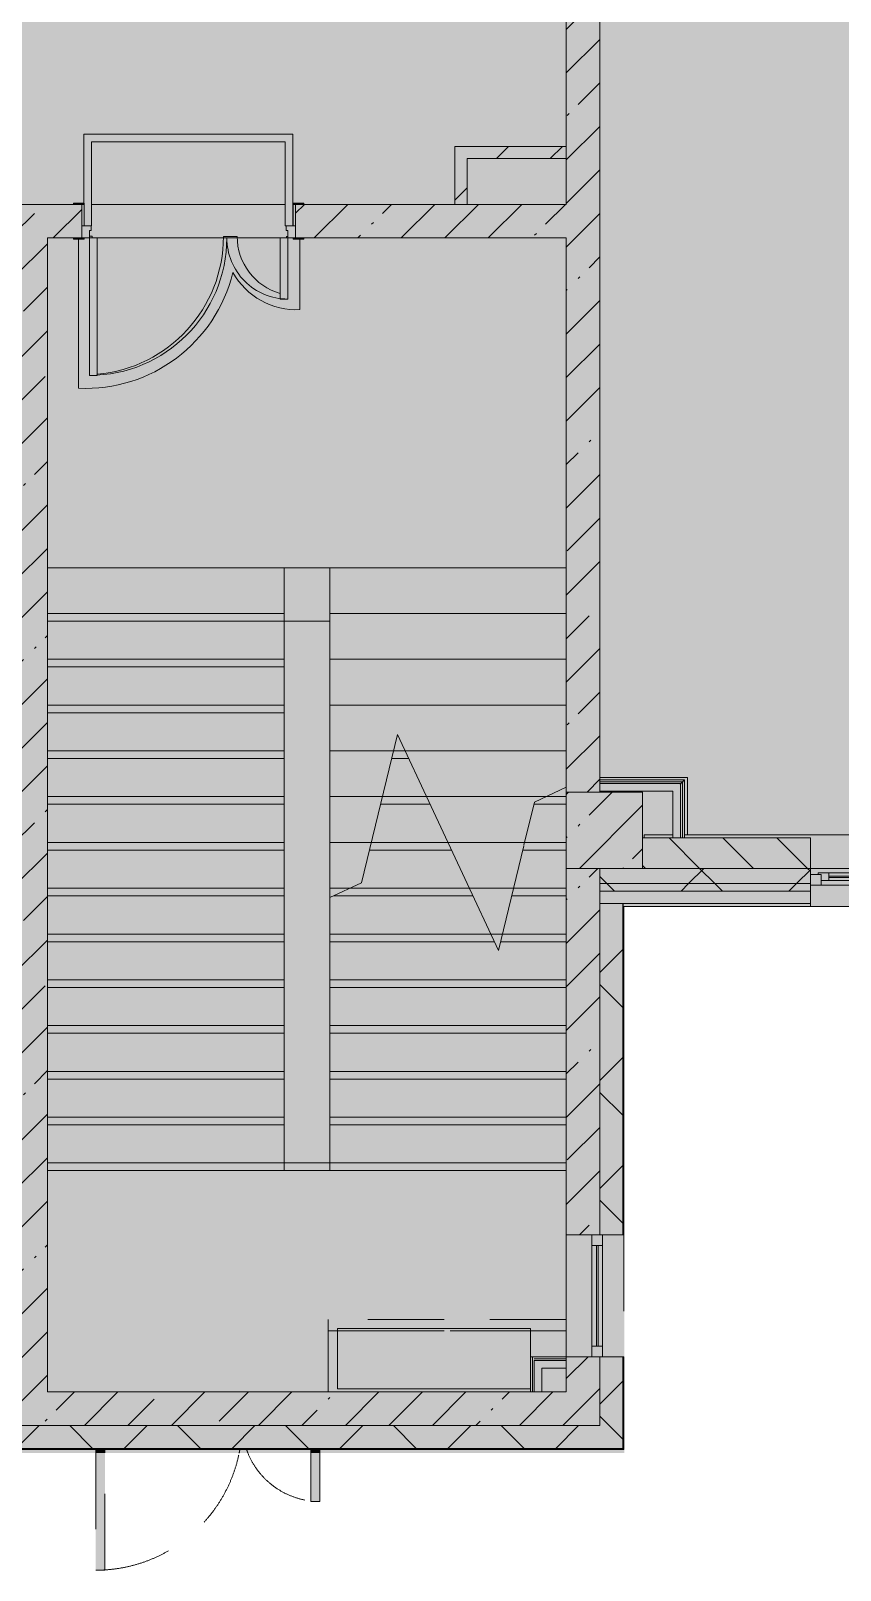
# Model space of a CAD drawing. Header units: millimetres. Extents: x 34897 to 231692, y -8553 to 29000.
# Drawn here: x 176652 to 181957, y -1048 to 9037 of the extents above; entities that cross this region are included whole.
import ezdxf

# ---------------------------------------------------------------- set-up
doc = ezdxf.new("R2010")
doc.units = ezdxf.units.MM
doc.linetypes.add('200_ШТРИХ__ш1_п0_6_', pattern=[800, 500, -300])
doc.layers.add('A-DETL-GENF-2', color=7, linetype='Continuous', lineweight=9, true_color=0xc0c0c0, transparency=0.4)
for name, color, linetype, lineweight in [('A-DETL-MBND-1', 7, '200_ШТРИХ__ш1_п0_6_', 9), ('A-WALL-3', 7, 'Continuous', 5), ('I-WALL-4', 7, 'Continuous', 5), ('S-COLS-3', 7, 'Continuous', 5)]:
    doc.layers.add(name, color=color, linetype=linetype, lineweight=lineweight)
for name, color, linetype, lineweight, true_color in [('A-DOOR-2', 7, 'Continuous', 5, 0xe2e2e2), ('A-DOOR-3', 7, 'Continuous', 5, 0xb7b7b7), ('A-DOOR-FRAM-1', 7, 'Continuous', 5, 0xe2e2e2), ('A-DOOR-FRAM-3', 7, 'Continuous', 5, 0xb7b7b7), ('A-FLOR-2', 7, 'Continuous', 5, 0xb7b7b7), ('A-GLAZ-3', 7, 'Continuous', 5, 0x737373), ('A-WALL-4', 7, 'Continuous', 9, 0x737373), ('A-WALL-5', 7, 'Continuous', 5, 0x737373), ('I-WALL-2', 7, 'Continuous', 5, 0xe7e7e7), ('I-WALL-3', 7, 'Continuous', 9, 0xe7e7e7), ('I-WALL-5', 7, 'Continuous', 5, 0x737373), ('S-COLS-4', 7, 'Continuous', 5, 0x737373), ('S-STRS-1', 7, 'Continuous', 5, 0x737373), ('S-STRS-MBND-1', 7, 'Continuous', 5, 0x737373)]:
    doc.layers.add(name, color=color, linetype=linetype, lineweight=lineweight, true_color=true_color)
pattern_1 = [(45, (104681.5, 0), (-353.5534, 353.5534), []), (135, (104681.5, 0), (-353.5534, -353.5534), [])]
pattern_2 = [(45, (104681.5, 0), (-285.1231, 285.1231), []), (45, (104966.64, 0), (-285.1231, 285.1231), [504.031, -100.806, 16.764, -84.042])]
pattern_3 = [(45, (104681.52, 0), (-176.7767, 176.7767), [])]
pattern_4 = [(45, (104681.5, 0), (-530.33, 530.33), []), (135, (104681.5, 0), (-530.33, -530.33), [])]

# ---------------------------------------------------------------- blocks, each defined once
blk = doc.blocks.new('BSC_Колонна _Прямоугольная - 500х500-V56-2_10_2_птичка')
at = {"layer": 'S-COLS-3'}
h = blk.add_hatch(dxfattribs=at)
h.set_pattern_fill('FP_88', color=256, style=0, pattern_type=2)
h.set_pattern_definition([(45, (-75730, -3800), (-285.1231, 285.1231), []), (45, (-75444.88, -3800), (-285.1231, 285.1231), [504.031, -100.806, 16.764, -84.042])])
h.paths.add_polyline_path([(-250, -250), (250, -250), (250, 250), (-250, 250), (-250, -99)])
at = {"layer": 'S-COLS-4'}
for p, q in [((250, 250), (-250, 250)), ((-250, 250), (-250, -250)), ((250, -250), (250, 250)), ((-250, -250), (250, -250))]:
    blk.add_line(p, q, dxfattribs=at)
blk = doc.blocks.new('110_Дверь_СКБ_2Ст - Д-1 Лестничная клетка EIS60-24319353-2_10_2_птичка')
at = {"layer": 'A-DOOR-2'}
for points in [[(612.5, 1010), (612.5, 110), (662.5, 110), (662.5, 1010)], [(-587.5, 510), (-637.5, 510), (-637.5, 110), (-587.5, 110)], [(712.5, 30), (697.5, 30), (697.5, -110), (712.5, -110)]]:
    blk.add_hatch(color=256, dxfattribs=at).paths.add_polyline_path(points)
h = blk.add_hatch(color=256, dxfattribs=at)
h.paths.add_polyline_path([(712.5, 110), (662.5, 110), (662.5, 60), (652.5, 60), (652.5, 30), (712.5, 30), (712.5, 39.7)])
h.paths.add_polyline_path([(-687.5, 110), (-687.5, 30), (-627.5, 30), (-627.5, 60), (-637.5, 60), (-637.5, 110)])
at = {"layer": 'A-DOOR-FRAM-1'}
for points in [[(-742.5, 118), (-742.5, 110), (-672.5, 110), (-672.5, 118)], [(697.5, 118), (697.5, 110), (767.5, 110), (767.5, 118)], [(-672.5, 30), (-687.5, 30), (-687.5, -110), (-672.5, -110)], [(-672.5, -110), (-742.5, -110), (-742.5, -118), (-672.5, -118)], [(697.5, -110), (697.5, -118), (767.5, -118), (767.5, -110)]]:
    blk.add_hatch(color=256, dxfattribs=at).paths.add_polyline_path(points)
at = {"layer": 'A-DOOR-3'}
for p, q in [((662.5, 1010), (612.5, 1010)), ((612.5, 1010), (612.5, 110)), ((662.5, 110), (662.5, 1010)), ((-637.5, 510), (-637.5, 110)), ((-587.5, 510), (-637.5, 510)), ((-587.5, 110), (-587.5, 510)), ((-637.5, 110), (-587.5, 110)), ((612.5, 110), (662.5, 110))]:
    blk.add_line(p, q, dxfattribs=at)
for centre, radius, start, end in [((662.5, 110), 900, 90, 180), ((-637.5, 110), 400, 360, 90)]:
    blk.add_arc(centre, radius, start, end, dxfattribs=at)
at = {"layer": 'A-DOOR-FRAM-3'}
for p, q in [((-672.5, 118), (-742.5, 118)), ((-742.5, 118), (-742.5, 110)), ((-742.5, 110), (-672.5, 110)), ((-637.5, 110), (-687.5, 110)), ((-687.5, 110), (-687.5, 30)), ((-672.5, 110), (-672.5, 118)), ((-637.5, 60), (-637.5, 110)), ((662.5, 110), (662.5, 60)), ((712.5, 110), (662.5, 110)), ((767.5, 118), (697.5, 118)), ((697.5, 118), (697.5, 110)), ((697.5, 110), (767.5, 110)), ((712.5, 30), (712.5, 110)), ((767.5, 110), (767.5, 118)), ((-687.5, 30), (-627.5, 30)), ((-672.5, 30), (-687.5, 30)), ((-687.5, 30), (-687.5, -110)), ((-672.5, -110), (-672.5, 30)), ((-627.5, 60), (-637.5, 60)), ((-627.5, 30), (-627.5, 60)), ((662.5, 60), (652.5, 60)), ((652.5, 60), (652.5, 30)), ((652.5, 30), (712.5, 30)), ((712.5, 30), (697.5, 30)), ((697.5, 30), (697.5, -110)), ((712.5, -110), (712.5, 30)), ((-672.5, -110), (-742.5, -110)), ((-742.5, -110), (-742.5, -118)), ((-742.5, -118), (-672.5, -118)), ((-687.5, -110), (-672.5, -110)), ((-672.5, -118), (-672.5, -110)), ((697.5, -110), (712.5, -110)), ((767.5, -110), (697.5, -110)), ((697.5, -110), (697.5, -118)), ((697.5, -118), (767.5, -118)), ((767.5, -118), (767.5, -110))]:
    blk.add_line(p, q, dxfattribs=at)
blk = doc.blocks.new('120_Окно_СКБ_1Ст - 120_Окно_СКБ_1Ст 900х2500_h_-19906150-2_10_2_птичка')
at = {"layer": 'A-GLAZ-3'}
for p, q in [((-450, -75), (-450, -5)), ((-450, -5), (-380, -5)), ((450, -5), (-450, -5)), ((-380, -75), (-450, -75)), ((-450, -75), (-400, -75)), ((-380, -75), (-400, -75)), ((-400, -75), (-400, -85)), ((-400, -85), (400, -85)), ((400, -85), (-400, -85)), ((-380, -5), (-380, -75)), ((380, -35), (-380, -35)), ((-380, -35), (-380, -75)), ((-330, -85), (-330, -35)), ((-330, -55), (330, -55)), ((330, -65), (-330, -65)), ((330, -85), (330, -35)), ((380, -75), (380, -5)), ((380, -5), (450, -5)), ((380, -75), (380, -35)), ((450, -75), (380, -75)), ((400, -75), (380, -75)), ((400, -75), (450, -75)), ((400, -85), (400, -75)), ((450, -5), (450, -75))]:
    blk.add_line(p, q, dxfattribs=at)
blk = doc.blocks.new('110_Дверь_СКБ_2Ст_Наружная - ДН-1_л__ Двухстворчатая 1350 х3200 _ЛК_ в свету с верхним остеклением 2-V161-2_10_2_птичка')
at = {"layer": 'A-DETL-MBND-1'}
for points in [[(754, 869), (694, 869), (694, 101), (754, 101), (754, 169)], [(-656, 419), (-716, 419), (-716, 101), (-656, 101), (-656, 169)], [(-716, 101), (-716, 79), (-656, 79), (-656, 101)], [(694, 101), (694, 79), (754, 79), (754, 101)]]:
    blk.add_hatch(color=256, dxfattribs=at).paths.add_polyline_path(points)
for p, q in [((754, 869), (694, 869)), ((694, 869), (694, 101)), ((754, 101), (754, 869)), ((-716, 419), (-716, 101)), ((-656, 419), (-716, 419)), ((-656, 101), (-656, 419)), ((-716, 101), (-716, 79)), ((-656, 79), (-656, 101)), ((694, 101), (694, 79)), ((754, 79), (754, 101))]:
    blk.add_line(p, q, dxfattribs=at)
for centre, radius, start, end in [((754, -91), 960, 90, 168.4089), ((-716, -91), 510, 22.5, 90), ((-716, -91), 510, 19.5984, 22.1347), ((754, -91), 960, 168.4089, 169.737)]:
    blk.add_arc(centre, radius, start, end, dxfattribs=at)
blk = doc.blocks.new('120_Окно_СКБ_1Ст - 120_Окно_СКБ_1Ст 800х2500 EI30-23532001-2_10_2_птичка')
at = {"layer": 'A-GLAZ-3'}
for p, q in [((-400, -127), (-400, -57)), ((-400, -57), (-330, -57)), ((400, -57), (-400, -57)), ((-330, -57), (-330, -127)), ((330, -87), (-330, -87)), ((330, -97), (-330, -97)), ((330, -127), (330, -57)), ((330, -57), (400, -57)), ((400, -57), (400, -127)), ((-330, -127), (-400, -127)), ((-400, -127), (400, -127)), ((400, -127), (330, -127))]:
    blk.add_line(p, q, dxfattribs=at)
blk = doc.blocks.new('Зашивка приборов отопления27 - Зашивка приборов отопления-33322407-2_10_2_птичка')
at = {"layer": 'A-DETL-MBND-1'}
for p, q in [((75480, 595), (73920, 595)), ((73920, 595), (73920, 520)), ((73920, 520), (73920, 120)), ((75480, 520), (73920, 520)), ((73920, 520), (73920, 120)), ((73920, 520), (75480, 520)), ((75480, 520), (75480, 595)), ((75480, 350), (75480, 520))]:
    blk.add_line(p, q, dxfattribs=at)

msp = doc.modelspace()

# ---------------------------------------------------------------- hatches: boundary and pattern name
at = {"layer": 'A-DETL-GENF-2'}
msp.add_hatch(color=256, dxfattribs=at).paths.add_polyline_path([(180522.5, -280), (180541.5, -280), (180541.5, 3300), (189541.5, 3300), (189541.5, 27350), (146591.5, 27350), (146591.5, 23778), (143441.5, 23778), (143441.5, -280), (179594.9, -280)])
at = {"layer": 'A-WALL-3'}
h = msp.add_hatch(dxfattribs=at)
h.set_pattern_fill('FP_103', color=256, style=0, pattern_type=2)
h.set_pattern_definition([(135, (104681.52, 0), (-176.7767, -176.7767), [])])
h.paths.add_polyline_path([(185031.5, 3550), (185031.5, 3750), (184761.5, 3750), (184761.5, 3550)])
h.paths.add_polyline_path([(183861.5, 3550), (183861.5, 3750), (182661.5, 3750), (182661.5, 3550), (183305, 3550)])
h.paths.add_polyline_path([(181450, 3550), (181761.5, 3550), (181761.5, 3750), (180661.5, 3750), (180661.5, 3550)])
h = msp.add_hatch(dxfattribs=at)
h.set_pattern_fill('FP_93', color=256, style=0, pattern_type=2)
h.set_pattern_definition(pattern_1)
h.paths.add_polyline_path([(188870.1, 3450), (189381.5, 3450), (189381.5, 3550), (188801.5, 3550), (188801.5, 3450)])
h.paths.add_polyline_path([(186101.5, 3450), (186101.5, 3550), (184761.5, 3550), (184761.5, 3450), (186087.6, 3450)])
h.paths.add_polyline_path([(181450, 3450), (181761.5, 3450), (181761.5, 3550), (180381.5, 3550), (180381.5, 3450), (180661.5, 3450)])
h.paths.add_polyline_path([(183305, 3450), (183861.5, 3450), (183861.5, 3550), (182661.5, 3550), (182661.5, 3450)])
h = msp.add_hatch(dxfattribs=at)
h.set_pattern_fill('FP_93', color=256, style=0, pattern_type=2)
h.set_pattern_definition(pattern_1)
h.paths.add_polyline_path([(189481.5, 3400), (189481.5, 3450), (188801.5, 3450), (188801.5, 3400), (189381.5, 3400)])
h.paths.add_polyline_path([(180522.5, 3400), (181761.5, 3400), (181761.5, 3450), (180381.5, 3450), (180381.5, 3400)])
h.paths.add_polyline_path([(186087.6, 3400), (186101.5, 3400), (186101.5, 3450), (184761.5, 3450), (184761.5, 3400), (185160.1, 3400)])
h.paths.add_polyline_path([(182661.5, 3400), (183861.5, 3400), (183861.5, 3450), (182661.5, 3450)])
h = msp.add_hatch(dxfattribs=at)
h.set_pattern_fill('FP_93', color=256, style=0, pattern_type=2)
h.set_pattern_definition(pattern_1)
h.paths.add_polyline_path([(180381.5, -250), (180531.5, -250), (180531.5, 350), (180381.5, 350), (180381.5, -100)])
h.paths.add_polyline_path([(180381.5, 1150), (180531.5, 1150), (180531.5, 3320), (180381.5, 3320), (180381.5, 1965.8)])
h = msp.add_hatch(dxfattribs=at)
h.set_pattern_fill('FP_93', color=256, style=0, pattern_type=2)
h.set_pattern_definition(pattern_1)
h.paths.add_polyline_path([(180381.5, -250), (180381.5, -100), (176241.5, -100), (176241.5, -250), (179594.9, -250)])
h.paths.add_polyline_path([(174029.8, -250), (175341.5, -250), (175341.5, -100), (171741.5, -100), (171741.5, -250), (172174.8, -250)])
h.paths.add_polyline_path([(163491.5, -250), (163491.5, -100), (162741.5, -100), (162741.5, -250), (162899.6, -250)])
h.paths.add_polyline_path([(166609.7, -250), (166741.5, -250), (166741.5, -100), (165591.5, -100), (165591.5, -250), (165682.1, -250)])
h.paths.add_polyline_path([(161591.5, -250), (161841.5, -250), (161841.5, -100), (161091.5, -100), (161091.5, -250), (161508.3, -250)])
h.paths.add_polyline_path([(169841.5, -250), (170841.5, -250), (170841.5, -100), (169841.5, -100)])
h.paths.add_polyline_path([(157991.5, -250), (157991.5, -100), (156591.5, -100), (156591.5, -250), (157334.5, -250)])
h.paths.add_polyline_path([(153491.5, -250), (153491.5, -100), (152091.5, -100), (152091.5, -250), (152696.9, -250)])
h.paths.add_polyline_path([(149914.3, -250), (149991.5, -250), (149991.5, -100), (149617.9, -100), (149617.9, -250)])
h.paths.add_polyline_path([(147341.5, -250), (148717.9, -250), (148717.9, -100), (147341.5, -100)])
h.paths.add_polyline_path([(143752.4, -250), (144241.5, -250), (144241.5, -100), (143441.5, -100), (143445.4, -250), (143721.5, -250)])
at = {"layer": 'I-WALL-2'}
for points in [[(180910.9, 4055), (180910.9, 4105), (180381.5, 4105), (180381.5, 4055), (180860.9, 4055)], [(180910.9, 3750), (180910.9, 4055), (180860.9, 4055), (180860.9, 3750)], [(180161.5, 275), (180161.5, 325), (180001.5, 325), (180001.5, 275)]]:
    msp.add_hatch(color=256, dxfattribs=at).paths.add_polyline_path(points)
at = {"layer": 'I-WALL-3'}
msp.add_hatch(color=256, dxfattribs=at).paths.add_polyline_path([(179951.5, 120), (180001.5, 120), (180001.5, 325), (179951.5, 325), (179951.5, 230.5)])
at = {"layer": 'I-WALL-4'}
h = msp.add_hatch(dxfattribs=at)
h.set_pattern_fill('FP_101', color=256, style=0, pattern_type=2)
h.set_pattern_definition(pattern_2)
h.paths.add_polyline_path([(180161.5, 7900), (180381.5, 7900), (180381.5, 9352.3), (180161.5, 9352.3), (180161.5, 8200)])
h.paths.add_polyline_path([(180161.5, 10792.3), (180381.5, 10792.3), (180381.5, 10900), (180161.5, 10900)])
h = msp.add_hatch(dxfattribs=at)
h.set_pattern_fill('FP_105', color=256, style=0, pattern_type=2)
h.set_pattern_definition(pattern_3)
h.paths.add_polyline_path([(179511.5, 7900), (179511.5, 8280), (179431.5, 8280), (179431.5, 7900)])
h = msp.add_hatch(dxfattribs=at)
h.set_pattern_fill('FP_105', color=256, style=0, pattern_type=2)
h.set_pattern_definition(pattern_3)
h.paths.add_polyline_path([(180161.5, 8200), (180161.5, 8280), (179511.5, 8280), (179511.5, 8200), (179594.9, 8200)])
h = msp.add_hatch(dxfattribs=at)
h.set_pattern_fill('FP_101', color=256, style=0, pattern_type=2)
h.set_pattern_definition(pattern_2)
h.paths.add_polyline_path([(176761.5, 120), (176761.5, 7900), (176541.5, 7900), (176541.5, 120)])
h = msp.add_hatch(dxfattribs=at)
h.set_pattern_fill('FP_101', color=256, style=0, pattern_type=2)
h.set_pattern_definition(pattern_2)
h.paths.add_polyline_path([(178441.5, 7680), (180161.5, 7680), (180161.5, 7900), (178386.5, 7900), (178386.5, 7680)])
h.paths.add_polyline_path([(176812.4, 7680), (176986.5, 7680), (176986.5, 7900), (176761.5, 7900), (176761.5, 7680)])
h = msp.add_hatch(dxfattribs=at)
h.set_pattern_fill('FP_101', color=256, style=0, pattern_type=2)
h.set_pattern_definition(pattern_2)
h.paths.add_polyline_path([(180161.5, -100), (180381.5, -100), (180381.5, 350), (180161.5, 350), (180161.5, 120)])
h.paths.add_polyline_path([(180161.5, 1150), (180381.5, 1150), (180381.5, 3550), (180161.5, 3550), (180161.5, 1965.8)])
h.paths.add_polyline_path([(180381.5, 4050), (180381.5, 7900), (180161.5, 7900), (180161.5, 4050), (180343.8, 4050)])
h = msp.add_hatch(dxfattribs=at)
h.set_pattern_fill('FP_205', color=256, style=0, pattern_type=2)
h.set_pattern_definition(pattern_4)
h.paths.add_polyline_path([(180935.9, 4117.5), (180935.9, 4130), (180381.5, 4130), (180381.5, 4117.5), (180923.4, 4117.5)])
h = msp.add_hatch(dxfattribs=at)
h.set_pattern_fill('FP_205', color=256, style=0, pattern_type=2)
h.set_pattern_definition(pattern_4)
h.paths.add_polyline_path([(180923.4, 4105), (180923.4, 4117.5), (180381.5, 4117.5), (180381.5, 4105), (180910.9, 4105)])
h = msp.add_hatch(dxfattribs=at)
h.set_pattern_fill('FP_205', color=256, style=0, pattern_type=2)
h.set_pattern_definition(pattern_4)
h.paths.add_polyline_path([(180923.4, 3750), (180923.4, 4105), (180910.9, 4105), (180910.9, 3750)])
h = msp.add_hatch(dxfattribs=at)
h.set_pattern_fill('FP_205', color=256, style=0, pattern_type=2)
h.set_pattern_definition(pattern_4)
h.paths.add_polyline_path([(180923.4, 3750), (180935.9, 3750), (180935.9, 4117.5), (180923.4, 4117.5), (180923.4, 4055)])
h = msp.add_hatch(dxfattribs=at)
h.set_pattern_fill('FP_101', color=256, style=0, pattern_type=2)
h.set_pattern_definition(pattern_2)
h.paths.add_polyline_path([(180161.5, -100), (180161.5, 120), (176541.5, 120), (176541.5, -100), (179594.9, -100)])

# ---------------------------------------------------------------- linework, layer by layer
at = {"layer": 'A-DETL-MBND-1'}
for p, q in [((180161.5, 595), (180161.5, 1150)), ((180539.5, 1150), (180539.5, 350))]:
    msp.add_line(p, q, dxfattribs=at)
at = {"layer": 'A-FLOR-2'}
for p, q in [((176999.8, 8360.1), (176999.8, 7908)), ((178369.8, 8360.1), (176999.8, 8360.1)), ((177049.8, 7760.1), (177049.8, 8310.1)), ((177049.8, 8310.1), (178319.8, 8310.1)), ((178319.8, 8310.1), (178319.8, 7760.1)), ((178369.8, 7760.1), (178369.8, 8360.1)), ((176965.2, 7672), (176965.2, 6695.1)), ((177001.5, 7760.1), (177049.8, 7760.1)), ((177055, 7692.1), (177036.5, 7692.1)), ((177055, 7680), (177055, 7692.1)), ((178004.1, 7690.6), (177914.5, 7690.6)), ((178319.8, 7760.1), (178369.8, 7760.1)), ((178336.5, 7689.1), (178326.7, 7689.1)), ((178326.7, 7689.1), (178326.7, 7680)), ((178416, 7210.5), (178416, 7672)), ((178311.5, 5170), (178611.5, 5170)), ((180381.5, 4145), (180955.9, 4145)), ((180955.9, 4145), (180955.9, 3770)), ((178661.5, 536), (178661.5, 140)), ((179926.5, 536), (178661.5, 536)), ((179926.5, 350), (179926.5, 536)), ((178661.5, 140), (179926.5, 140))]:
    msp.add_line(p, q, dxfattribs=at)
for centre, radius, start, end in [((177009.5, 7689.1), 905, 274.89327, 0.09571), ((178393.9, 7690.6), 389.8, 180, 253.95631), ((177009.5, 7689.1), 995, 267.45356, 346.31888), ((178393.6, 7689.1), 479.2, 209.41362, 272.67589)]:
    msp.add_arc(centre, radius, start, end, dxfattribs=at)
at = {"layer": 'A-WALL-4'}
for p, q in [((180161.5, 8200), (180161.5, 8280)), ((179431.5, 7900), (179511.5, 7900)), ((180923.4, 4117.5), (180381.5, 4117.5)), ((180910.9, 4105), (180381.5, 4105)), ((180910.9, 3750), (180910.9, 4105)), ((180923.4, 3750), (180923.4, 4117.5)), ((181761.5, 3550), (180661.5, 3550)), ((180381.5, 3450), (181761.5, 3450)), ((180381.5, 3400), (181761.5, 3400)), ((180381.5, 3320), (181761.5, 3320)), ((180381.5, 1150), (180381.5, 3320)), ((180531.5, 3300), (180531.5, 3320)), ((180531.5, 1150), (180531.5, 3299)), ((180534.5, 3304.2), (180534.5, 3320)), ((180539.5, 3300), (180534.5, 3300)), ((180534.5, 1150), (180534.5, 3299.3)), ((179939, 120), (179939, 350)), ((180161.5, 337.5), (179951.5, 337.5)), ((179951.5, 120), (179951.5, 325)), ((180161.5, 325), (179951.5, 325)), ((180161.5, 275), (180161.5, 350)), ((180381.5, 350), (180381.5, -100)), ((180531.5, -250), (180531.5, 350)), ((180534.5, -253), (180534.5, 350)), ((179926.5, 120), (180001.5, 120)), ((180161.5, -100), (176241.5, -100)), ((176241.5, -250), (180531.5, -250)), ((176241.5, -253), (180534.5, -253))]:
    msp.add_line(p, q, dxfattribs=at)
at = {"layer": 'A-WALL-5'}
for p, q in [((181761.5, 3750), (180661.5, 3750)), ((181761.5, 3300), (181761.5, 3750)), ((181761.5, 3550), (182661.5, 3550)), ((180539.5, 1150), (180539.5, 3299.8)), ((180541.5, 3300), (189611.5, 3300)), ((180381.5, 1150), (180539.5, 1150)), ((180539.5, 350), (180381.5, 350)), ((180539.5, -258), (180539.5, 350)), ((180381.5, -100), (180161.5, -100)), ((170841.5, -258), (180539.5, -258))]:
    msp.add_line(p, q, dxfattribs=at)
at = {"layer": 'I-WALL-5'}
for p, q in [((180381.5, 4050), (180381.5, 10900)), ((180161.5, 9352.3), (180161.5, 8280)), ((179431.5, 8280), (179431.5, 7900)), ((180161.5, 8280), (179431.5, 8280)), ((179511.5, 7900), (179511.5, 8200)), ((179511.5, 8200), (180161.5, 8200)), ((180161.5, 8200), (180161.5, 7900)), ((176931.5, 7900), (176541.5, 7900)), ((177049.8, 7900), (178319.8, 7900)), ((179431.5, 7900), (178441.5, 7900)), ((180161.5, 7900), (179511.5, 7900)), ((176761.5, 120), (176761.5, 7680)), ((176761.5, 7680), (176931.5, 7680)), ((177913.8, 7680), (177086.5, 7680)), ((178286.5, 7680), (178005, 7680)), ((178441.5, 7680), (180161.5, 7680)), ((180161.5, 7680), (180161.5, 4050)), ((180935.9, 4130), (180381.5, 4130)), ((180381.5, 4055), (180860.9, 4055)), ((180860.9, 4055), (180860.9, 3750)), ((180935.9, 3750), (180935.9, 4130)), ((180671.5, 3770), (180860.9, 3770)), ((180671.5, 3770), (180671.5, 3750)), ((180860.9, 3750), (180935.9, 3750)), ((180935.1, 3770), (185031.5, 3770)), ((180161.5, 3550), (180161.5, 1150)), ((180381.5, 3320), (180381.5, 3550)), ((180161.5, 1150), (180381.5, 1150)), ((179926.5, 350), (179926.5, 120)), ((180001.5, 350), (179926.5, 350)), ((180381.5, 350), (180001.5, 350)), ((180001.5, 120), (180001.5, 275)), ((180001.5, 275), (180161.5, 275)), ((180161.5, 275), (180161.5, 120)), ((179926.5, 120), (176761.5, 120)), ((180161.5, 120), (180001.5, 120))]:
    msp.add_line(p, q, dxfattribs=at)
at = {"layer": 'S-STRS-1'}
for p, q in [((177913.8, 7680), (177086.5, 7680)), ((178286.5, 7680), (178005, 7680)), ((178311.5, 5520), (178611.5, 5520)), ((178311.5, 5169.7), (178311.5, 5520)), ((180161.5, 5520), (178611.5, 5520)), ((178611.5, 5520), (178611.5, 5220)), ((180161.5, 5520), (178611.5, 5520)), ((176761.5, 5169.7), (178311.5, 5169.7)), ((176761.5, 5169.7), (178311.5, 5169.7)), ((178311.5, 4869.7), (178311.5, 5169.7)), ((178611.5, 5220), (178611.5, 4920)), ((180161.5, 5220), (178611.5, 5220)), ((180161.5, 5220), (178611.5, 5220)), ((176761.5, 4869.7), (178311.5, 4869.7)), ((176761.5, 4869.7), (178311.5, 4869.7)), ((178311.5, 4569.7), (178311.5, 4869.7)), ((178611.5, 4920), (178611.5, 4620)), ((180161.5, 4920), (178611.5, 4920)), ((180161.5, 4920), (178611.5, 4920)), ((176761.5, 4569.7), (178311.5, 4569.7)), ((176761.5, 4569.7), (178311.5, 4569.7)), ((178311.5, 4269.7), (178311.5, 4569.7)), ((178611.5, 4620), (178611.5, 4320)), ((180161.5, 4620), (178611.5, 4620)), ((180161.5, 4620), (178611.5, 4620)), ((176761.5, 4269.7), (178311.5, 4269.7)), ((176761.5, 4269.7), (178311.5, 4269.7)), ((178311.5, 3969.7), (178311.5, 4269.7)), ((178611.5, 4320), (178611.5, 4020)), ((179030.1, 4320), (178611.5, 4320)), ((179030.1, 4320), (178611.5, 4320)), ((179130.2, 4269.7), (179017.9, 4269.7)), ((179130.2, 4269.7), (179017.9, 4269.7)), ((180161.5, 4320), (179106.7, 4320)), ((180161.5, 4320), (179106.7, 4320)), ((176761.5, 3969.7), (178311.5, 3969.7)), ((176761.5, 3969.7), (178311.5, 3969.7)), ((178311.5, 3669.7), (178311.5, 3969.7)), ((178611.5, 4020), (178611.5, 3720)), ((178957.2, 4020), (178611.5, 4020)), ((178957.2, 4020), (178611.5, 4020)), ((179270.1, 3969.7), (178945, 3969.7)), ((179270.1, 3969.7), (178945, 3969.7)), ((180029.9, 4020), (179246.6, 4020)), ((180029.9, 4020), (179246.6, 4020)), ((180161.5, 3969.7), (179949.5, 3969.7)), ((180161.5, 3969.7), (179949.5, 3969.7)), ((176761.5, 3669.7), (178311.5, 3669.7)), ((176761.5, 3669.7), (178311.5, 3669.7)), ((178311.5, 3369.7), (178311.5, 3669.7)), ((178611.5, 3720), (178611.5, 3420)), ((178884.3, 3720), (178611.5, 3720)), ((178884.3, 3720), (178611.5, 3720)), ((179410, 3669.7), (178872, 3669.7)), ((179410, 3669.7), (178872, 3669.7)), ((179888.8, 3720), (179386.5, 3720)), ((179888.8, 3720), (179386.5, 3720)), ((180161.5, 3669.7), (179876.5, 3669.7)), ((180161.5, 3669.7), (179876.5, 3669.7)), ((176761.5, 3369.7), (178311.5, 3369.7)), ((176761.5, 3369.7), (178311.5, 3369.7)), ((178311.5, 3069.7), (178311.5, 3369.7)), ((178611.5, 3420), (178611.5, 3358.6)), ((178743.2, 3420), (178611.5, 3420)), ((178743.2, 3420), (178611.5, 3420)), ((178611.5, 3358.6), (178611.5, 3069.7)), ((179549.9, 3369.7), (178635.3, 3369.7)), ((179549.9, 3369.7), (178635.3, 3369.7)), ((179815.9, 3420), (179526.4, 3420)), ((179815.9, 3420), (179526.4, 3420)), ((180161.5, 3369.7), (179803.6, 3369.7)), ((180161.5, 3369.7), (179803.6, 3369.7)), ((176761.5, 3069.7), (178311.5, 3069.7)), ((176761.5, 3069.7), (178311.5, 3069.7)), ((178311.5, 2769.7), (178311.5, 3069.7)), ((178611.5, 3069.7), (178611.5, 2769.7)), ((179689.8, 3069.7), (178611.5, 3069.7)), ((179689.8, 3069.7), (178611.5, 3069.7)), ((179742.9, 3120), (179666.3, 3120)), ((179742.9, 3120), (179666.3, 3120)), ((180161.5, 3069.7), (179730.7, 3069.7)), ((180161.5, 3069.7), (179730.7, 3069.7)), ((176761.5, 2769.7), (178311.5, 2769.7)), ((176761.5, 2769.7), (178311.5, 2769.7)), ((178311.5, 2469.7), (178311.5, 2769.7)), ((178611.5, 2769.7), (178611.5, 2469.7)), ((180161.5, 2769.7), (178611.5, 2769.7)), ((180161.5, 2769.7), (178611.5, 2769.7)), ((176761.5, 2469.7), (178311.5, 2469.7)), ((176761.5, 2469.7), (178311.5, 2469.7)), ((178311.5, 2169.7), (178311.5, 2469.7)), ((178611.5, 2469.7), (178611.5, 2169.7)), ((180161.5, 2469.7), (178611.5, 2469.7)), ((180161.5, 2469.7), (178611.5, 2469.7)), ((176761.5, 2169.7), (178311.5, 2169.7)), ((176761.5, 2169.7), (178311.5, 2169.7)), ((178311.5, 1869.7), (178311.5, 2169.7)), ((178611.5, 2169.7), (178611.5, 1869.7)), ((180161.5, 2169.7), (178611.5, 2169.7)), ((180161.5, 2169.7), (178611.5, 2169.7)), ((176761.5, 1869.7), (178311.5, 1869.7)), ((176761.5, 1869.7), (178311.5, 1869.7)), ((178311.5, 1569.7), (178311.5, 1869.7)), ((178611.5, 1869.7), (178611.5, 1569.7)), ((180161.5, 1869.7), (178611.5, 1869.7)), ((180161.5, 1869.7), (178611.5, 1869.7)), ((176761.5, 1569.7), (178311.5, 1569.7)), ((176761.5, 1569.7), (178311.5, 1569.7)), ((178611.5, 1569.7), (178311.5, 1569.7)), ((180161.5, 1569.7), (178611.5, 1569.7)), ((180161.5, 1569.7), (178611.5, 1569.7))]:
    msp.add_line(p, q, dxfattribs=at)
at = {"layer": 'S-STRS-MBND-1'}
for p, q in [((180161.5, 7680), (176761.5, 7680)), ((176761.5, 7680), (176761.5, 5520)), ((180161.5, 5520), (180161.5, 7680)), ((176761.5, 5520), (178311.5, 5520)), ((176761.5, 1620), (176761.5, 5520)), ((176761.5, 5520), (178311.5, 5520)), ((178311.5, 5520), (180161.5, 5520)), ((178311.5, 1620), (178311.5, 5520)), ((176761.5, 5220), (178311.5, 5220)), ((176761.5, 5220), (178311.5, 5220)), ((176761.5, 4920), (178311.5, 4920)), ((176761.5, 4920), (178311.5, 4920)), ((176761.5, 4620), (178311.5, 4620)), ((176761.5, 4620), (178311.5, 4620)), ((178820.1, 3455.9), (179056.3, 4428.1)), ((179056.3, 4428.1), (179716.7, 3011.9)), ((176761.5, 4320), (178311.5, 4320)), ((176761.5, 4320), (178311.5, 4320)), ((179106.7, 4320), (179030.1, 4320)), ((179106.7, 4320), (179030.1, 4320)), ((179953, 3984.1), (180161.5, 4081.4)), ((176761.5, 4020), (178311.5, 4020)), ((176761.5, 4020), (178311.5, 4020)), ((179246.6, 4020), (178957.2, 4020)), ((179246.6, 4020), (178957.2, 4020)), ((179884.2, 3701.2), (179953, 3984.1)), ((180161.5, 4020), (180029.9, 4020)), ((180161.5, 4020), (180029.9, 4020)), ((176761.5, 3720), (178311.5, 3720)), ((176761.5, 3720), (178311.5, 3720)), ((179386.5, 3720), (178884.3, 3720)), ((179386.5, 3720), (178884.3, 3720)), ((179716.7, 3011.9), (179883.2, 3697.1)), ((180161.5, 3720), (179888.8, 3720)), ((180161.5, 3720), (179888.8, 3720)), ((178611.5, 3358.6), (178820.1, 3455.9)), ((176761.5, 3420), (178311.5, 3420)), ((176761.5, 3420), (178311.5, 3420)), ((178611.5, 3358.6), (178611.5, 1620)), ((179526.4, 3420), (178743.2, 3420)), ((179526.4, 3420), (178743.2, 3420)), ((180161.5, 3420), (179815.9, 3420)), ((180161.5, 3420), (179815.9, 3420)), ((180161.5, 3420), (180161.5, 1620)), ((176761.5, 3120), (178311.5, 3120)), ((176761.5, 3120), (178311.5, 3120)), ((179666.3, 3120), (178611.5, 3120)), ((179666.3, 3120), (178611.5, 3120)), ((180161.5, 3120), (179742.9, 3120)), ((180161.5, 3120), (179742.9, 3120)), ((176761.5, 2820), (178311.5, 2820)), ((176761.5, 2820), (178311.5, 2820)), ((180161.5, 2820), (178611.5, 2820)), ((180161.5, 2820), (178611.5, 2820)), ((176761.5, 2520), (178311.5, 2520)), ((176761.5, 2520), (178311.5, 2520)), ((180161.5, 2520), (178611.5, 2520)), ((180161.5, 2520), (178611.5, 2520)), ((176761.5, 2220), (178311.5, 2220)), ((176761.5, 2220), (178311.5, 2220)), ((180161.5, 2220), (178611.5, 2220)), ((180161.5, 2220), (178611.5, 2220)), ((176761.5, 1920), (178311.5, 1920)), ((176761.5, 1920), (178311.5, 1920)), ((180161.5, 1920), (178611.5, 1920)), ((180161.5, 1920), (178611.5, 1920)), ((176761.5, 1620), (176761.5, 120)), ((176761.5, 1620), (178311.5, 1620)), ((176761.5, 1620), (178311.5, 1620)), ((178611.5, 1620), (178311.5, 1620)), ((180161.5, 1620), (178611.5, 1620)), ((180161.5, 1620), (178611.5, 1620)), ((180161.5, 120), (180161.5, 1620)), ((176761.5, 120), (180161.5, 120))]:
    msp.add_line(p, q, dxfattribs=at)

# ---------------------------------------------------------------- block references
at = {"layer": 'A-DETL-MBND-1'}
msp.add_blockref('Зашивка приборов отопления27 - Зашивка приборов отопления-33322407-2_10_2_птичка', (104681.5, 0), dxfattribs=at)
at = {"layer": 'A-DETL-MBND-1', "rotation": 180}
msp.add_blockref('110_Дверь_СКБ_2Ст_Наружная - ДН-1_л__ Двухстворчатая 1350 х3200 _ЛК_ в свету с верхним остеклением 2-V161-2_10_2_птичка', (177831, -179), dxfattribs=at)
at = {"layer": 'A-DOOR-3', "rotation": 180}
msp.add_blockref('110_Дверь_СКБ_2Ст - Д-1 Лестничная клетка EIS60-24319353-2_10_2_птичка', (177699, 7790), dxfattribs=at)
at = {"layer": 'A-GLAZ-3'}
for name, p, rotation in [('120_Окно_СКБ_1Ст - 120_Окно_СКБ_1Ст 900х2500_h_-19906150-2_10_2_птичка', (182211.5, 3435), 180), ('120_Окно_СКБ_1Ст - 120_Окно_СКБ_1Ст 800х2500 EI30-23532001-2_10_2_птичка', (180456.5, 750), 270)]:
    msp.add_blockref(name, p, dxfattribs=dict(at, rotation=rotation))
at = {"layer": 'S-COLS-4'}
msp.add_blockref('BSC_Колонна _Прямоугольная - 500х500-V56-2_10_2_птичка', (180411.5, 3800), dxfattribs=at)

doc.saveas('drawing.dxf')
